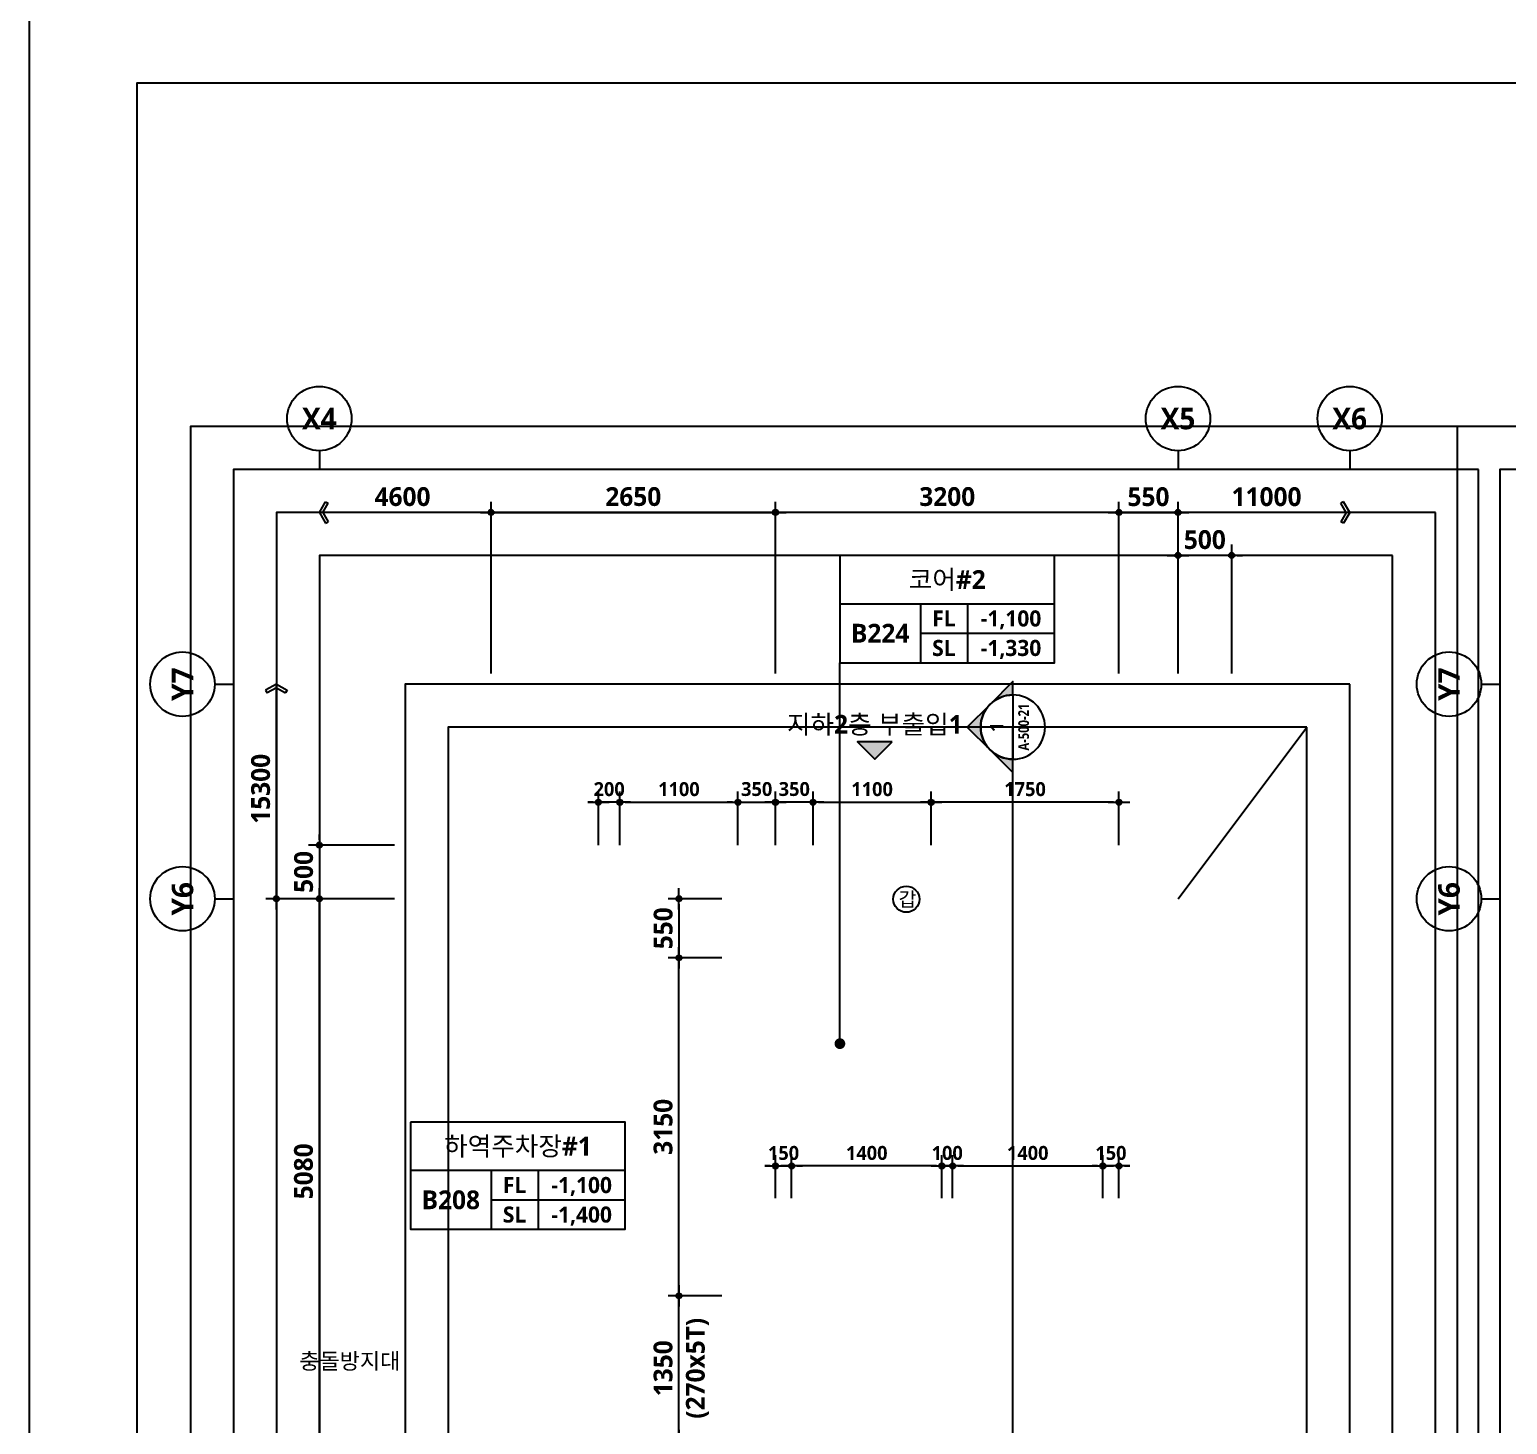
# Model space of a CAD drawing. Header units: millimetres. Extents: x -12482 to 126000, y 0 to 220200.
# Drawn here: x 0 to 13769, y 45902 to 58900 of the extents above; entities that cross this region are included whole.
import ezdxf
from ezdxf.enums import TextEntityAlignment as Align

# ---------------------------------------------------------------- set-up
doc = ezdxf.new("R2010")
doc.units = ezdxf.units.MM
doc.header["$LTSCALE"] = 60
doc.layers.get('Defpoints').update_dxf_attribs({"color": 153})
for name, color, linetype in [('A-ANNO-DIM', 4, 'Continuous'), ('A-ANNO-ENT', 1, 'Continuous'), ('A-ANNO-GRA1', 7, 'Continuous'), ('A-ANNO-LEAD', 4, 'Continuous'), ('A-ANNO-SYMB', 7, 'Continuous'), ('A-ANNO-TEXT1', 7, 'Continuous'), ('A-ANNO-TEXT2', 3, 'Continuous'), ('A-ANNO-TITL', 7, 'Continuous'), ('A-ST-AXIS-BUB', 7, 'Continuous'), ('A-ST-AXIS-DIM', 7, 'Continuous'), ('AA-MKXS', 3, 'Continuous'), ('AA-MKXX', 3, 'Continuous')]:
    doc.layers.add(name, color=color, linetype=linetype)
for name, color, linetype, plot in [('Defpoint', 161, 'Continuous', False), ('G(그리드1)', 185, 'Continuous', False), ('G(그리드2)', 235, 'Continuous', False)]:
    doc.layers.add(name, color=color, linetype=linetype, plot=plot)
doc.styles.add('2020음성 1차', font='NanumGothicBold.ttf')
doc.styles.add('SAMOO', font='romans.shx', dxfattribs={"bigfont": 'whgtxt.shx'})
doc.styles.add('SH_나눔', font='')
doc.styles.add('SH_진천_나눔', font='')
doc.styles.get('SH_나눔').set_extended_font_data('NanumGothic', bold=True)
doc.styles.get('SH_진천_나눔').set_extended_font_data('NanumGothic', bold=True)
doc.dimstyles.new('SHP 50', dxfattribs={"dimscale": 50, "dimtxt": 3.5, "dimasz": 1, "dimexe": 2, "dimexo": 2, "dimgap": 1, "dimtad": 1, "dimdec": 0, "dimzin": 0, "dimdsep": 46, "dimtxsty": 'SH_진천_나눔', "dimblk": 'DIMDOT', "dimcen": 0.09, "dimclrd": 256, "dimclre": 256, "dimclrt": 3, "dimadec": 0, "dimazin": 1, "dimtfac": 1, "dimtdec": 0, "dimtix": 1, "dimtmove": 2, "dimatfit": 0, "dimldrblk": 'DIMDOT', "dimfxl": 1, "dimtolj": 1, "dimtzin": 0, "dimlwd": -1, "dimlwe": -1, "dimarcsym": 0})
doc.dimstyles.new('SHP 50내부', dxfattribs={"dimscale": 50, "dimtxt": 2.6, "dimasz": 1, "dimexe": 2, "dimexo": 2, "dimgap": 1, "dimtad": 1, "dimdec": 0, "dimzin": 0, "dimdsep": 46, "dimtxsty": '2020음성 1차', "dimblk": 'DIMDOT', "dimcen": 0.09, "dimclrd": 256, "dimclre": 256, "dimclrt": 3, "dimadec": 0, "dimazin": 1, "dimtfac": 1, "dimtdec": 0, "dimtix": 1, "dimtmove": 2, "dimatfit": 0, "dimldrblk": 'DIMDOT', "dimfxl": 1, "dimtolj": 1, "dimtzin": 0, "dimlwd": -1, "dimlwe": -1, "dimarcsym": 0})

# ---------------------------------------------------------------- blocks, each defined once
blk = doc.blocks.new('DIMDOT')
at = {"color": 0}
blk.add_line((-2, 0), (2, 0), dxfattribs=at)
for radius in [0.5, 0.25]:
    blk.add_circle((0, 0), radius, dxfattribs=at)
blk = doc.blocks.new('*D17102')
at = {"layer": 'A-ST-AXIS-DIM'}
for p, q in [((4300, 52900), (4300, 54500)), ((4350, 54400), (6900, 54400)), ((6950, 52900), (6950, 54500))]:
    blk.add_line(p, q, dxfattribs=at)
at = {"layer": 'Defpoints', "color": 0}
for p in [(6950, 54400), (4300, 52800), (6950, 52800)]:
    blk.add_point(p, dxfattribs=at)
at = {"layer": 'A-ST-AXIS-DIM', "linetype": 'ByBlock', "xscale": 50, "yscale": 50, "zscale": 50, "rotation": 180}
blk.add_blockref('DIMDOT', (4300, 54400), dxfattribs=at)
at = {"layer": 'A-ST-AXIS-DIM', "linetype": 'ByBlock', "xscale": 50, "yscale": 50, "zscale": 50}
blk.add_blockref('DIMDOT', (6950, 54400), dxfattribs=at)
at = {"layer": 'A-ST-AXIS-DIM', "color": 3, "insert": (5625, 54547), "char_height": 175, "attachment_point": 5, "style": 'SH_진천_나눔'}
blk.add_mtext('\\A1;2650', dxfattribs=at)
blk = doc.blocks.new('A-ST-AXIS-BUB-1')
at = {"layer": 'A-ST-AXIS-BUB'}
blk.add_line((0, 350), (0, 0), dxfattribs=at)
blk.add_circle((0, 950), 600, dxfattribs=at)
blk = doc.blocks.new('arrow1')
at = {"color": 0}
for p, q in [((0, 0), (0.286, 0.501)), ((0, 0), (0.286, -0.501)), ((0.165, 0), (0.41, 0.429)), ((0.165, 0), (0.41, -0.429)), ((0.286, 0.501), (0.41, 0.43)), ((0.286, -0.501), (0.41, -0.43))]:
    blk.add_line(p, q, dxfattribs=at)
blk = doc.blocks.new('*D17103')
at = {"layer": 'A-ST-AXIS-DIM'}
for p, q in [((6950, 52900), (6950, 54500)), ((10100, 54400), (7000, 54400)), ((10150, 52900), (10150, 54500))]:
    blk.add_line(p, q, dxfattribs=at)
at = {"layer": 'Defpoints', "color": 0}
for p in [(6950, 54400), (6950, 52800), (10150, 52800)]:
    blk.add_point(p, dxfattribs=at)
at = {"layer": 'A-ST-AXIS-DIM', "linetype": 'ByBlock', "xscale": 50, "yscale": 50, "zscale": 50, "rotation": 180}
blk.add_blockref('DIMDOT', (6950, 54400), dxfattribs=at)
at = {"layer": 'A-ST-AXIS-DIM', "linetype": 'ByBlock', "xscale": 50, "yscale": 50, "zscale": 50}
blk.add_blockref('DIMDOT', (10150, 54400), dxfattribs=at)
at = {"layer": 'A-ST-AXIS-DIM', "color": 3, "insert": (8550, 54547), "char_height": 175, "attachment_point": 5, "style": 'SH_진천_나눔'}
blk.add_mtext('\\A1;3200', dxfattribs=at)
blk = doc.blocks.new('*D17104')
at = {"layer": 'A-ST-AXIS-DIM'}
for p, q in [((10150, 52900), (10150, 54500)), ((10200, 54400), (10650, 54400)), ((10700, 52900), (10700, 54500))]:
    blk.add_line(p, q, dxfattribs=at)
at = {"layer": 'Defpoints', "color": 0}
for p in [(10700, 54400), (10150, 52800), (10700, 52800)]:
    blk.add_point(p, dxfattribs=at)
at = {"layer": 'A-ST-AXIS-DIM', "linetype": 'ByBlock', "xscale": 50, "yscale": 50, "zscale": 50, "rotation": 180}
blk.add_blockref('DIMDOT', (10150, 54400), dxfattribs=at)
at = {"layer": 'A-ST-AXIS-DIM', "linetype": 'ByBlock', "xscale": 50, "yscale": 50, "zscale": 50}
blk.add_blockref('DIMDOT', (10700, 54400), dxfattribs=at)
at = {"layer": 'A-ST-AXIS-DIM', "color": 3, "insert": (10425, 54546), "char_height": 175, "attachment_point": 5, "style": 'SH_진천_나눔'}
blk.add_mtext('\\A1;550', dxfattribs=at)
blk = doc.blocks.new('*D17105')
at = {"layer": 'A-ST-AXIS-DIM'}
for p, q in [((3400, 50800), (2200, 50800)), ((2300, 50750), (2300, 38350)), ((3400, 38300), (2200, 38300))]:
    blk.add_line(p, q, dxfattribs=at)
at = {"layer": 'Defpoints', "color": 0}
for p in [(3500, 50800), (2300, 38300), (3500, 38300)]:
    blk.add_point(p, dxfattribs=at)
at = {"layer": 'A-ST-AXIS-DIM', "linetype": 'ByBlock', "xscale": 50, "yscale": 50, "zscale": 50}
for p, rotation in [((2300, 50800), 90.00000000000001), ((2300, 38300), 270)]:
    blk.add_blockref('DIMDOT', p, dxfattribs=dict(at, rotation=rotation))
at = {"layer": 'A-ST-AXIS-DIM', "color": 3, "insert": (2154, 44550), "char_height": 175, "attachment_point": 5, "rotation": 90, "style": 'SH_진천_나눔'}
blk.add_mtext('\\A1;12500', dxfattribs=at)
blk = doc.blocks.new('*D17107')
at = {"layer": 'A-ST-AXIS-DIM'}
for p, q in [((3400, 50800), (2600, 50800)), ((2700, 45770), (2700, 50750)), ((3400, 45720), (2600, 45720))]:
    blk.add_line(p, q, dxfattribs=at)
at = {"layer": 'Defpoints', "color": 0}
for p in [(2700, 50800), (3500, 50800), (3500, 45720)]:
    blk.add_point(p, dxfattribs=at)
at = {"layer": 'A-ST-AXIS-DIM', "linetype": 'ByBlock', "xscale": 50, "yscale": 50, "zscale": 50}
for p, rotation in [((2700, 50800), 90), ((2700, 45720), 270)]:
    blk.add_blockref('DIMDOT', p, dxfattribs=dict(at, rotation=rotation))
at = {"layer": 'A-ST-AXIS-DIM', "color": 3, "insert": (2553, 48260), "char_height": 175, "attachment_point": 5, "rotation": 90, "style": 'SH_진천_나눔'}
blk.add_mtext('\\A1;5080', dxfattribs=at)
blk = doc.blocks.new('갑종 TEXT100')
at = {"layer": 'A-ANNO-SYMB'}
blk.add_circle((0, 0), 243, dxfattribs=at)
at = {"layer": 'A-ANNO-TITL', "style": '2020음성 1차'}
blk.add_text('갑 ', height=266.7, dxfattribs=at).set_placement((67, 0), align=Align.MIDDLE_CENTER)
blk = doc.blocks.new('*D17652')
at = {"layer": 'A-ANNO-DIM'}
for p, q in [((7300, 51300), (7300, 51800)), ((8400, 51300), (8400, 51800)), ((7350, 51700), (8350, 51700))]:
    blk.add_line(p, q, dxfattribs=at)
at = {"layer": 'Defpoints', "color": 0}
for p in [(8400, 51700), (7300, 51200), (8400, 51200)]:
    blk.add_point(p, dxfattribs=at)
at = {"layer": 'A-ANNO-DIM', "linetype": 'ByBlock', "xscale": 50, "yscale": 50, "zscale": 50, "rotation": 180}
blk.add_blockref('DIMDOT', (7300, 51700), dxfattribs=at)
at = {"layer": 'A-ANNO-DIM', "linetype": 'ByBlock', "xscale": 50, "yscale": 50, "zscale": 50}
blk.add_blockref('DIMDOT', (8400, 51700), dxfattribs=at)
at = {"layer": 'A-ANNO-DIM', "color": 3, "insert": (7850, 51821), "char_height": 130, "attachment_point": 5, "style": '2020음성 1차'}
blk.add_mtext('\\A1;1100', dxfattribs=at)
blk = doc.blocks.new('*D17653')
at = {"layer": 'A-ANNO-DIM'}
for p, q in [((8400, 51300), (8400, 51800)), ((10150, 51300), (10150, 51800)), ((10100, 51700), (8450, 51700))]:
    blk.add_line(p, q, dxfattribs=at)
at = {"layer": 'Defpoints', "color": 0}
for p in [(8400, 51700), (8400, 51200), (10150, 51200)]:
    blk.add_point(p, dxfattribs=at)
at = {"layer": 'A-ANNO-DIM', "linetype": 'ByBlock', "xscale": 50, "yscale": 50, "zscale": 50, "rotation": 180}
blk.add_blockref('DIMDOT', (8400, 51700), dxfattribs=at)
at = {"layer": 'A-ANNO-DIM', "linetype": 'ByBlock', "xscale": 50, "yscale": 50, "zscale": 50}
blk.add_blockref('DIMDOT', (10150, 51700), dxfattribs=at)
at = {"layer": 'A-ANNO-DIM', "color": 3, "insert": (9275, 51821), "char_height": 130, "attachment_point": 5, "style": '2020음성 1차'}
blk.add_mtext('\\A1;1750', dxfattribs=at)
blk = doc.blocks.new('*D17654')
at = {"layer": 'A-ANNO-DIM'}
for p, q in [((6950, 51300), (6950, 51800)), ((7300, 51300), (7300, 51800)), ((6900, 51700), (6850, 51700)), ((7300, 51700), (6950, 51700)), ((7350, 51700), (7400, 51700))]:
    blk.add_line(p, q, dxfattribs=at)
at = {"layer": 'Defpoints', "color": 0}
for p in [(6950, 51700), (6950, 51200), (7300, 51200)]:
    blk.add_point(p, dxfattribs=at)
at = {"layer": 'A-ANNO-DIM', "linetype": 'ByBlock', "xscale": 50, "yscale": 50, "zscale": 50}
blk.add_blockref('DIMDOT', (6950, 51700), dxfattribs=at)
at = {"layer": 'A-ANNO-DIM', "linetype": 'ByBlock', "xscale": 50, "yscale": 50, "zscale": 50, "rotation": 180}
blk.add_blockref('DIMDOT', (7300, 51700), dxfattribs=at)
at = {"layer": 'A-ANNO-DIM', "color": 3, "insert": (7125, 51822), "char_height": 130, "attachment_point": 5, "style": '2020음성 1차'}
blk.add_mtext('\\A1;350', dxfattribs=at)
blk = doc.blocks.new('*D17655')
at = {"layer": 'A-ANNO-DIM'}
for p, q in [((6600, 51300), (6600, 51800)), ((6950, 51300), (6950, 51800)), ((6550, 51700), (6500, 51700)), ((6600, 51700), (6950, 51700)), ((7000, 51700), (7050, 51700))]:
    blk.add_line(p, q, dxfattribs=at)
at = {"layer": 'Defpoints', "color": 0}
for p in [(6950, 51700), (6600, 51200), (6950, 51200)]:
    blk.add_point(p, dxfattribs=at)
at = {"layer": 'A-ANNO-DIM', "linetype": 'ByBlock', "xscale": 50, "yscale": 50, "zscale": 50}
blk.add_blockref('DIMDOT', (6600, 51700), dxfattribs=at)
at = {"layer": 'A-ANNO-DIM', "linetype": 'ByBlock', "xscale": 50, "yscale": 50, "zscale": 50, "rotation": 180}
blk.add_blockref('DIMDOT', (6950, 51700), dxfattribs=at)
at = {"layer": 'A-ANNO-DIM', "color": 3, "insert": (6775, 51822), "char_height": 130, "attachment_point": 5, "style": '2020음성 1차'}
blk.add_mtext('\\A1;350', dxfattribs=at)
blk = doc.blocks.new('*D17656')
at = {"layer": 'A-ANNO-DIM'}
for p, q in [((5500, 51300), (5500, 51800)), ((6600, 51300), (6600, 51800)), ((5550, 51700), (6550, 51700))]:
    blk.add_line(p, q, dxfattribs=at)
at = {"layer": 'Defpoints', "color": 0}
for p in [(6600, 51700), (5500, 51200), (6600, 51200)]:
    blk.add_point(p, dxfattribs=at)
at = {"layer": 'A-ANNO-DIM', "linetype": 'ByBlock', "xscale": 50, "yscale": 50, "zscale": 50, "rotation": 180}
blk.add_blockref('DIMDOT', (5500, 51700), dxfattribs=at)
at = {"layer": 'A-ANNO-DIM', "linetype": 'ByBlock', "xscale": 50, "yscale": 50, "zscale": 50}
blk.add_blockref('DIMDOT', (6600, 51700), dxfattribs=at)
at = {"layer": 'A-ANNO-DIM', "color": 3, "insert": (6050, 51821), "char_height": 130, "attachment_point": 5, "style": '2020음성 1차'}
blk.add_mtext('\\A1;1100', dxfattribs=at)
blk = doc.blocks.new('*D17657')
at = {"layer": 'A-ANNO-DIM'}
for p, q in [((5300, 51300), (5300, 51800)), ((5500, 51300), (5500, 51800)), ((5250, 51700), (5200, 51700)), ((5500, 51700), (5300, 51700)), ((5550, 51700), (5600, 51700))]:
    blk.add_line(p, q, dxfattribs=at)
at = {"layer": 'Defpoints', "color": 0}
for p in [(5300, 51700), (5300, 51200), (5500, 51200)]:
    blk.add_point(p, dxfattribs=at)
at = {"layer": 'A-ANNO-DIM', "linetype": 'ByBlock', "xscale": 50, "yscale": 50, "zscale": 50}
blk.add_blockref('DIMDOT', (5300, 51700), dxfattribs=at)
at = {"layer": 'A-ANNO-DIM', "linetype": 'ByBlock', "xscale": 50, "yscale": 50, "zscale": 50, "rotation": 180}
blk.add_blockref('DIMDOT', (5500, 51700), dxfattribs=at)
at = {"layer": 'A-ANNO-DIM', "color": 3, "insert": (5400, 51821), "char_height": 130, "attachment_point": 5, "style": '2020음성 1차'}
blk.add_mtext('\\A1;200', dxfattribs=at)
blk = doc.blocks.new('*D17658')
at = {"layer": 'A-ST-AXIS-DIM'}
for p, q in [((6450, 47100), (5950, 47100)), ((6050, 45800), (6050, 47050)), ((6450, 45750), (5950, 45750))]:
    blk.add_line(p, q, dxfattribs=at)
at = {"layer": 'Defpoints', "color": 0}
for p in [(6050, 47100), (6550, 47100), (6550, 45750)]:
    blk.add_point(p, dxfattribs=at)
at = {"layer": 'A-ST-AXIS-DIM', "linetype": 'ByBlock', "xscale": 50, "yscale": 50, "zscale": 50}
for p, rotation in [((6050, 47100), 89.99999999999997), ((6050, 45750), 269.9999999999999)]:
    blk.add_blockref('DIMDOT', p, dxfattribs=dict(at, rotation=rotation))
at = {"layer": 'A-ST-AXIS-DIM', "color": 3, "char_height": 175, "attachment_point": 5, "rotation": 90, "style": 'SH_진천_나눔'}
for s, insert in [('\\A1;(270x5T)', (6222, 46425)), ('\\A1;1350', (5903, 46425))]:
    blk.add_mtext(s, dxfattribs=dict(at, insert=insert))
blk = doc.blocks.new('*D17659')
at = {"layer": 'A-ST-AXIS-DIM'}
for p, q in [((6450, 50250), (5950, 50250)), ((6050, 47150), (6050, 50200)), ((6450, 47100), (5950, 47100))]:
    blk.add_line(p, q, dxfattribs=at)
at = {"layer": 'Defpoints', "color": 0}
for p in [(6050, 50250), (6550, 50250), (6550, 47100)]:
    blk.add_point(p, dxfattribs=at)
at = {"layer": 'A-ST-AXIS-DIM', "linetype": 'ByBlock', "xscale": 50, "yscale": 50, "zscale": 50}
for p, rotation in [((6050, 50250), 89.99999999999997), ((6050, 47100), 269.9999999999999)]:
    blk.add_blockref('DIMDOT', p, dxfattribs=dict(at, rotation=rotation))
at = {"layer": 'A-ST-AXIS-DIM', "color": 3, "insert": (5903, 48675), "char_height": 175, "attachment_point": 5, "rotation": 90, "style": 'SH_진천_나눔'}
blk.add_mtext('\\A1;3150', dxfattribs=at)
blk = doc.blocks.new('*D17688')
at = {"layer": 'A-ST-AXIS-DIM'}
for p, q in [((6450, 50800), (5950, 50800)), ((6050, 50750), (6050, 50300)), ((6450, 50250), (5950, 50250))]:
    blk.add_line(p, q, dxfattribs=at)
at = {"layer": 'Defpoints', "color": 0}
for p in [(6550, 50800), (6050, 50250), (6550, 50250)]:
    blk.add_point(p, dxfattribs=at)
at = {"layer": 'A-ST-AXIS-DIM', "linetype": 'ByBlock', "xscale": 50, "yscale": 50, "zscale": 50}
for p, rotation in [((6050, 50800), 90), ((6050, 50250), 270)]:
    blk.add_blockref('DIMDOT', p, dxfattribs=dict(at, rotation=rotation))
at = {"layer": 'A-ST-AXIS-DIM', "color": 3, "insert": (5904, 50525), "char_height": 175, "attachment_point": 5, "rotation": 90, "style": 'SH_진천_나눔'}
blk.add_mtext('\\A1;550', dxfattribs=at)
blk = doc.blocks.new('*D17700')
at = {"layer": 'A-ANNO-DIM'}
for p, q in [((8500, 48010), (8500, 48410)), ((8600, 48010), (8600, 48410)), ((8450, 48310), (8400, 48310)), ((8500, 48310), (8600, 48310)), ((8650, 48310), (8700, 48310))]:
    blk.add_line(p, q, dxfattribs=at)
at = {"layer": 'Defpoints', "color": 0}
for p in [(8600, 48310), (8500, 47910), (8600, 47910)]:
    blk.add_point(p, dxfattribs=at)
at = {"layer": 'A-ANNO-DIM', "linetype": 'ByBlock', "xscale": 50, "yscale": 50, "zscale": 50}
blk.add_blockref('DIMDOT', (8500, 48310), dxfattribs=at)
at = {"layer": 'A-ANNO-DIM', "linetype": 'ByBlock', "xscale": 50, "yscale": 50, "zscale": 50, "rotation": 180}
blk.add_blockref('DIMDOT', (8600, 48310), dxfattribs=at)
at = {"layer": 'A-ANNO-DIM', "color": 3, "insert": (8550, 48431), "char_height": 130, "attachment_point": 5, "style": '2020음성 1차'}
blk.add_mtext('\\A1;100', dxfattribs=at)
blk = doc.blocks.new('*D17701')
at = {"layer": 'A-ANNO-DIM'}
for p, q in [((7100, 48010), (7100, 48410)), ((8500, 48010), (8500, 48410)), ((8450, 48310), (7150, 48310))]:
    blk.add_line(p, q, dxfattribs=at)
at = {"layer": 'Defpoints', "color": 0}
for p in [(7100, 48310), (7100, 47910), (8500, 47910)]:
    blk.add_point(p, dxfattribs=at)
at = {"layer": 'A-ANNO-DIM', "linetype": 'ByBlock', "xscale": 50, "yscale": 50, "zscale": 50, "rotation": 180}
blk.add_blockref('DIMDOT', (7100, 48310), dxfattribs=at)
at = {"layer": 'A-ANNO-DIM', "linetype": 'ByBlock', "xscale": 50, "yscale": 50, "zscale": 50}
blk.add_blockref('DIMDOT', (8500, 48310), dxfattribs=at)
at = {"layer": 'A-ANNO-DIM', "color": 3, "insert": (7800, 48431), "char_height": 130, "attachment_point": 5, "style": '2020음성 1차'}
blk.add_mtext('\\A1;1400', dxfattribs=at)
blk = doc.blocks.new('*D17702')
at = {"layer": 'A-ANNO-DIM'}
for p, q in [((6950, 48010), (6950, 48410)), ((7100, 48010), (7100, 48410)), ((6900, 48310), (6850, 48310)), ((6950, 48310), (7100, 48310)), ((7150, 48310), (7200, 48310))]:
    blk.add_line(p, q, dxfattribs=at)
at = {"layer": 'Defpoints', "color": 0}
for p in [(7100, 48310), (6950, 47910), (7100, 47910)]:
    blk.add_point(p, dxfattribs=at)
at = {"layer": 'A-ANNO-DIM', "linetype": 'ByBlock', "xscale": 50, "yscale": 50, "zscale": 50}
blk.add_blockref('DIMDOT', (6950, 48310), dxfattribs=at)
at = {"layer": 'A-ANNO-DIM', "linetype": 'ByBlock', "xscale": 50, "yscale": 50, "zscale": 50, "rotation": 180}
blk.add_blockref('DIMDOT', (7100, 48310), dxfattribs=at)
at = {"layer": 'A-ANNO-DIM', "color": 3, "insert": (7025, 48431), "char_height": 130, "attachment_point": 5, "style": '2020음성 1차'}
blk.add_mtext('\\A1;150', dxfattribs=at)
blk = doc.blocks.new('*D17703')
at = {"layer": 'A-ANNO-DIM'}
for p, q in [((8600, 48010), (8600, 48410)), ((10000, 48010), (10000, 48410)), ((8650, 48310), (9950, 48310))]:
    blk.add_line(p, q, dxfattribs=at)
at = {"layer": 'Defpoints', "color": 0}
for p in [(10000, 48310), (8600, 47910), (10000, 47910)]:
    blk.add_point(p, dxfattribs=at)
at = {"layer": 'A-ANNO-DIM', "linetype": 'ByBlock', "xscale": 50, "yscale": 50, "zscale": 50, "rotation": 180}
blk.add_blockref('DIMDOT', (8600, 48310), dxfattribs=at)
at = {"layer": 'A-ANNO-DIM', "linetype": 'ByBlock', "xscale": 50, "yscale": 50, "zscale": 50}
blk.add_blockref('DIMDOT', (10000, 48310), dxfattribs=at)
at = {"layer": 'A-ANNO-DIM', "color": 3, "insert": (9300, 48431), "char_height": 130, "attachment_point": 5, "style": '2020음성 1차'}
blk.add_mtext('\\A1;1400', dxfattribs=at)
blk = doc.blocks.new('*D17704')
at = {"layer": 'A-ANNO-DIM'}
for p, q in [((10000, 48010), (10000, 48410)), ((10150, 48010), (10150, 48410)), ((9950, 48310), (9900, 48310)), ((10150, 48310), (10000, 48310)), ((10200, 48310), (10250, 48310))]:
    blk.add_line(p, q, dxfattribs=at)
at = {"layer": 'Defpoints', "color": 0}
for p in [(10000, 48310), (10000, 47910), (10150, 47910)]:
    blk.add_point(p, dxfattribs=at)
at = {"layer": 'A-ANNO-DIM', "linetype": 'ByBlock', "xscale": 50, "yscale": 50, "zscale": 50}
blk.add_blockref('DIMDOT', (10000, 48310), dxfattribs=at)
at = {"layer": 'A-ANNO-DIM', "linetype": 'ByBlock', "xscale": 50, "yscale": 50, "zscale": 50, "rotation": 180}
blk.add_blockref('DIMDOT', (10150, 48310), dxfattribs=at)
at = {"layer": 'A-ANNO-DIM', "color": 3, "insert": (10075, 48431), "char_height": 130, "attachment_point": 5, "style": '2020음성 1차'}
blk.add_mtext('\\A1;150', dxfattribs=at)
blk = doc.blocks.new('G$C9D92D8A7')
at = {"layer": 'A-ANNO-GRA1'}
for p, q in [((0, 11), (40, 11)), ((15, 11), (15, 0)), ((23.75, 11), (23.75, 0)), ((15, 5.5), (40, 5.5))]:
    blk.add_line(p, q, dxfattribs=at)
blk.add_lwpolyline([(0, 20), (0, 0), (40, 0), (40, 20)], close=True, dxfattribs=at)
at = {"style": '2020음성 1차'}
for tag, height, p in [('실명', 3.5, (20, 15.5)), ('마감레벨', 3, (31.875, 8.25)), ('실번호', 3.5, (7.5, 5.5)), ('구조레벨', 3, (31.875, 2.75))]:
    blk.add_attdef(tag, text='', height=height, dxfattribs=at).set_placement(p, align=Align.MIDDLE_CENTER)
at = {"layer": 'A-ANNO-TEXT1', "style": 'SH_나눔'}
for s, p in [('FL', (19.375, 8.25)), ('SL', (19.375, 2.75))]:
    blk.add_text(s, height=3, dxfattribs=at).set_placement(p, align=Align.MIDDLE)
blk = doc.blocks.new('*D17725')
at = {"layer": 'A-ST-AXIS-DIM'}
for p, q in [((10650, 54000), (10600, 54000)), ((10700, 52900), (10700, 54100)), ((11200, 54000), (10700, 54000)), ((11200, 52900), (11200, 54100)), ((11250, 54000), (11300, 54000))]:
    blk.add_line(p, q, dxfattribs=at)
at = {"layer": 'Defpoints', "color": 0}
for p in [(10700, 54000), (10700, 52800), (11200, 52800)]:
    blk.add_point(p, dxfattribs=at)
at = {"layer": 'A-ST-AXIS-DIM', "linetype": 'ByBlock', "xscale": 50, "yscale": 50, "zscale": 50}
blk.add_blockref('DIMDOT', (10700, 54000), dxfattribs=at)
at = {"layer": 'A-ST-AXIS-DIM', "linetype": 'ByBlock', "xscale": 50, "yscale": 50, "zscale": 50, "rotation": 180}
blk.add_blockref('DIMDOT', (11200, 54000), dxfattribs=at)
at = {"layer": 'A-ST-AXIS-DIM', "color": 3, "insert": (10950, 54146), "char_height": 175, "attachment_point": 5, "style": 'SH_진천_나눔'}
blk.add_mtext('\\A1;500', dxfattribs=at)
blk = doc.blocks.new('*D17769')
at = {"layer": 'A-ST-AXIS-DIM'}
for p, q in [((2700, 51350), (2700, 51400)), ((3400, 51300), (2600, 51300)), ((2700, 51300), (2700, 50800)), ((3400, 50800), (2600, 50800)), ((2700, 50750), (2700, 50700))]:
    blk.add_line(p, q, dxfattribs=at)
at = {"layer": 'Defpoints', "color": 0}
for p in [(3500, 51300), (2700, 50800), (3500, 50800)]:
    blk.add_point(p, dxfattribs=at)
at = {"layer": 'A-ST-AXIS-DIM', "linetype": 'ByBlock', "xscale": 50, "yscale": 50, "zscale": 50}
for p, rotation in [((2700, 51300), 270), ((2700, 50800), 90)]:
    blk.add_blockref('DIMDOT', p, dxfattribs=dict(at, rotation=rotation))
at = {"layer": 'A-ST-AXIS-DIM', "color": 3, "insert": (2554, 51050), "char_height": 175, "attachment_point": 5, "rotation": 90, "style": 'SH_진천_나눔'}
blk.add_mtext('\\A1;500', dxfattribs=at)
blk = doc.blocks.new('*U15083')
at = {"layer": 'AA-MKXS'}
blk.add_hatch(color=3, dxfattribs=at).paths.add_polyline_path([(0, 8.49), (-4.24, 4.24, -0.414214), (4.24, 4.24)])
h = blk.add_hatch(color=3, dxfattribs=at)
h.paths.add_polyline_path([(-8.49, 0), (-6, 0, -0.198912), (-4.24, 4.24)])
h.paths.add_polyline_path([(6, 0), (8.49, 0), (4.24, 4.24, -0.198912)])
at = {"layer": 'AA-MKXS', "color": 3, "linetype": 'Continuous', "ltscale": 5}
blk.add_line((-6, 0), (6, 0), dxfattribs=at)
at = {"layer": 'AA-MKXS', "color": 3}
for points in [[(4.24, 4.24, 0.414214), (-4.24, 4.24), (0, 8.49)], [(-4.24, 4.24, 0.198912), (-6, 0), (-8.49, 0)], [(8.49, 0), (6, 0, 0.198912), (4.24, 4.24)]]:
    blk.add_lwpolyline(points, format="xyb", close=True, dxfattribs=at)
at = {"layer": 'AA-MKXS', "color": 3, "linetype": 'Continuous', "ltscale": 5}
blk.add_circle((0, 0), 6, dxfattribs=at)
at = {"layer": 'AA-MKXS', "style": 'SAMOO', "width": 0.85}
blk.add_attdef('ViewNUM', text='', height=2.5, dxfattribs=at).set_placement((0, 1), align=Align.BOTTOM_CENTER)
blk.add_attdef('SheetNUM', text='', height=2.5, dxfattribs=at).set_placement((0, -1), align=Align.TOP_CENTER)

msp = doc.modelspace()

# ---------------------------------------------------------------- hatches: boundary and pattern name
at = {"layer": 'A-ANNO-ENT'}
msp.add_hatch(color=256, dxfattribs=at).paths.add_polyline_path([(7713.7, 52261.3), (8036.3, 52261.3), (7875, 52100)])

# ---------------------------------------------------------------- linework, layer by layer
msp.add_lwpolyline([(7550, 49450), (7550, 53000)])
at = {"const_width": 50}
msp.add_lwpolyline([(7550, 49475, 1), (7550, 49425, 1)], format="xyb", close=True, dxfattribs=at)
at = {"layer": 'A-ANNO-ENT'}
msp.add_lwpolyline([(8036.3, 52261.3), (7713.7, 52261.3), (7875, 52100)], close=True, dxfattribs=at)
at = {"layer": 'A-ANNO-LEAD'}
msp.add_lwpolyline([(4050, 45970, 0, 33.3, 0), (4000, 46056.6, 0, 0, 0), (3748.4, 46492.4, 0, 0, 0), (3454.5, 46492.4, 0, 0, 0)], format="xyseb", dxfattribs=at)
at = {"layer": 'A-ST-AXIS-DIM'}
for p, q in [((4250, 54400), (2700, 54400)), ((4300, 52900), (4300, 54500)), ((10700, 52900), (10700, 54500)), ((12300, 54400), (10750, 54400)), ((2300, 50850), (2300, 52800)), ((3200, 50800), (2200, 50800))]:
    msp.add_line(p, q, dxfattribs=at)
at = {"layer": 'AA-MKXX'}
msp.add_lwpolyline([(7961.5, 36700), (7961.5, 44550), (9161.5, 44550), (9161.5, 52400)], dxfattribs=at)
at = {"layer": 'Defpoint'}
msp.add_line((10700, 50800), (11900, 52400), dxfattribs=at)
for points in [[(0, 59400), (42000, 59400), (42000, 29700), (0, 29700)], [(1000, 30700), (36500, 30700), (36500, 58400), (1000, 58400)]]:
    msp.add_lwpolyline(points, close=True, dxfattribs=at)
at = {"layer": 'G(그리드1)'}
for points in [[(13900, 55200), (1500, 55200), (1500, 33900), (13900, 33900)], [(25700, 55200), (13300, 55200), (13300, 33900), (25700, 33900)], [(13500, 54800), (1900, 54800), (1900, 35100), (13500, 35100)], [(25300, 54800), (13700, 54800), (13700, 35100), (25300, 35100)], [(13100, 54400), (2300, 54400), (2300, 35500), (13100, 35500)], [(12700, 54000), (2700, 54000), (2700, 35900), (12700, 35900)], [(12300, 52800), (3500, 52800), (3500, 36700), (12300, 36700)]]:
    msp.add_lwpolyline(points, close=True, dxfattribs=at)
at = {"layer": 'G(그리드2)'}
msp.add_lwpolyline([(11900, 52400), (3900, 52400), (3900, 37100), (11900, 37100)], close=True, dxfattribs=at)

# ---------------------------------------------------------------- block references
ref = msp.add_blockref('*U15083', (9161.5, 52400), dxfattribs=dict(xscale=-50, yscale=50, zscale=50, rotation=89.99999999999972))
ref.add_attrib('SheetNUM', 'A-500-21', dxfattribs={"layer": 'AA-MKXS', "height": 100, "rotation": 90, "style": '2020음성 1차', "width": 0.8}).set_placement((9211.5, 52400), align=Align.TOP_CENTER)
ref.add_attrib('ViewNUM', '1', dxfattribs={"layer": 'AA-MKXS', "height": 125, "rotation": 90, "style": '2020음성 1차'}).set_placement((9111.5, 52400), align=Align.BOTTOM_CENTER)
at = {"xscale": 0.5, "yscale": 0.5, "zscale": 0.5}
msp.add_blockref('갑종 TEXT100', (8169, 50795.7), dxfattribs=at)
at = {"layer": 'A-ANNO-TEXT1'}
ref = msp.add_blockref('G$C9D92D8A7', (7550, 53000), dxfattribs=dict(at, xscale=50, yscale=50, zscale=50))
ref.add_attrib('실명', '코어#2', dxfattribs={"layer": 'A-ANNO-TEXT2', "height": 175, "style": '2020음성 1차'}).set_placement((8550, 53775, 206000), align=Align.MIDDLE_CENTER)
ref.add_attrib('실번호', 'B224', dxfattribs={"layer": 'A-ANNO-TEXT2', "height": 175, "style": '2020음성 1차'}).set_placement((7925, 53275, 206000), align=Align.MIDDLE_CENTER)
ref.add_attrib('마감레벨', '-1,100', dxfattribs={"height": 150, "style": '2020음성 1차'}).set_placement((9143.7, 53412.5, 206000), align=Align.MIDDLE_CENTER)
ref.add_attrib('구조레벨', '-1,330', dxfattribs={"height": 150, "style": '2020음성 1차'}).set_placement((9143.7, 53137.5, 206000), align=Align.MIDDLE_CENTER)
ref = msp.add_blockref('G$C9D92D8A7', (3550, 47720), dxfattribs=dict(at, xscale=50, yscale=50, zscale=50))
ref.add_attrib('실명', '하역주차장#1', dxfattribs={"layer": 'A-ANNO-TEXT2', "height": 175, "style": '2020음성 1차'}).set_placement((4550, 48495, 103000), align=Align.MIDDLE_CENTER)
ref.add_attrib('실번호', 'B208', dxfattribs={"layer": 'A-ANNO-TEXT2', "height": 175, "style": '2020음성 1차'}).set_placement((3925, 47995, 103000), align=Align.MIDDLE_CENTER)
ref.add_attrib('마감레벨', '-1,100', dxfattribs={"height": 150, "style": '2020음성 1차'}).set_placement((5143.7, 48132.5, 103000), align=Align.MIDDLE_CENTER)
ref.add_attrib('구조레벨', '-1,400', dxfattribs={"height": 150, "style": '2020음성 1차'}).set_placement((5143.7, 47857.5, 103000), align=Align.MIDDLE_CENTER)
at = {"layer": 'A-ST-AXIS-BUB', "xscale": 0.5, "yscale": 0.5, "zscale": 0.5}
for p in [(2700, 54800), (10700, 54800), (12300, 54800)]:
    msp.add_blockref('A-ST-AXIS-BUB-1', p, dxfattribs=at)
at = {"layer": 'A-ST-AXIS-BUB', "xscale": 0.5, "yscale": 0.5, "zscale": 0.5, "rotation": 90}
for p in [(1900, 52800), (13700, 52800), (1900, 50800), (13700, 50800)]:
    msp.add_blockref('A-ST-AXIS-BUB-1', p, dxfattribs=at)
at = {"layer": 'A-ST-AXIS-DIM'}
for name, p, xscale, yscale, zscale, rotation in [('arrow1', (2700, 54400), -200, 200, 200, 179.9999999999859), ('DIMDOT', (10700, 54400), 50, 50, 50, 180), ('arrow1', (12300, 54400), 200, 200, 200, 180.0000000000134), ('arrow1', (2300, 52800), 200, 200, 200, 270.0000000000144), ('DIMDOT', (2300, 50800), 50, 50, 50, 270)]:
    msp.add_blockref(name, p, dxfattribs=dict(at, xscale=xscale, yscale=yscale, zscale=zscale, rotation=rotation))
at = {"layer": 'A-ST-AXIS-DIM', "xscale": 50, "yscale": 50, "zscale": 50}
msp.add_blockref('DIMDOT', (4300, 54400), dxfattribs=at)

# ---------------------------------------------------------------- texts
at = {"layer": 'A-ANNO-TEXT1', "style": 'SH_진천_나눔'}
for s, p in [('X4', (2700, 55275)), ('X5', (10700, 55275)), ('X6', (12300, 55275))]:
    msp.add_text(s, height=200, dxfattribs=at).set_placement(p, align=Align.MIDDLE_CENTER)
for s, p in [('Y7', (1425, 52800)), ('Y7', (13225, 52800)), ('Y6', (1425, 50800)), ('Y6', (13225, 50800))]:
    msp.add_text(s, height=200, rotation=90, dxfattribs=at).set_placement(p, align=Align.MIDDLE_CENTER)
msp.add_text('지하2층 부출입1', height=175, dxfattribs=at).set_placement((7875, 52428), align=Align.MIDDLE)
at = {"layer": 'A-ANNO-TEXT1', "style": '2020음성 1차'}
msp.add_text('충돌방지대', height=150, dxfattribs=at).set_placement((3454.5, 46492.4), align=Align.MIDDLE_RIGHT)
at = {"layer": 'A-ST-AXIS-DIM', "color": 3, "char_height": 175, "attachment_point": 5, "style": 'SH_진천_나눔'}
for s, insert in [('\\A1;4600', (3475, 54546.6)), ('\\A1;11000', (11525, 54546))]:
    msp.add_mtext(s, dxfattribs=dict(at, insert=insert))
at = {"layer": 'A-ST-AXIS-DIM', "color": 3, "insert": (2153.4, 51825), "char_height": 175, "attachment_point": 5, "rotation": 90, "style": 'SH_진천_나눔'}
msp.add_mtext('\\A1;15300', dxfattribs=at)

# ---------------------------------------------------------------- dimensions: what is measured, and where the dimension line sits
at = {"layer": 'A-ANNO-DIM'}
for base, p1, p2, angle, picture, middle in [((5300, 51700), (5500, 51200), (5300, 51200), 180, '*D17657', (5400, 51821.5)), ((6600, 51700), (5500, 51200), (6600, 51200), 0, '*D17656', (6050, 51821.3)), ((6950, 51700), (6600, 51200), (6950, 51200), 0, '*D17655', (6775, 51821.7)), ((6950, 51700), (7300, 51200), (6950, 51200), 180, '*D17654', (7125, 51821.7)), ((8400, 51700), (7300, 51200), (8400, 51200), 0, '*D17652', (7850, 51821.3)), ((8400, 51700), (10150, 51200), (8400, 51200), 180, '*D17653', (9275, 51821.5)), ((7100, 48310), (8500, 47910), (7100, 47910), 180, '*D17701', (7800, 48431.3)), ((10000, 48310), (10150, 47910), (10000, 47910), 180, '*D17704', (10075, 48431.5))]:
    dim = msp.add_linear_dim(base=base, p1=p1, p2=p2, angle=angle, dimstyle='SHP 50내부', override={"dimtxsty": '2020음성 1차', "dimldrblk": 'DIMDOT'}, dxfattribs=at)
    dim.commit()
    dim.dimension.update_dxf_attribs({"geometry": picture, "text_midpoint": middle})
for base, p1, p2, picture, middle in [((7100, 48310), (6950, 47910), (7100, 47910), '*D17702', (7025, 48431.5)), ((8600, 48310), (8500, 47910), (8600, 47910), '*D17700', (8550, 48431.3)), ((10000, 48310), (8600, 47910), (10000, 47910), '*D17703', (9300, 48431.3))]:
    dim = msp.add_linear_dim(base=base, p1=p1, p2=p2, dimstyle='SHP 50내부', override={"dimtxsty": '2020음성 1차', "dimldrblk": 'DIMDOT'}, dxfattribs=at)
    dim.commit()
    dim.dimension.update_dxf_attribs({"geometry": picture, "text_midpoint": middle})
at = {"layer": 'A-ST-AXIS-DIM'}
dim = msp.add_linear_dim(base=(6950, 54400), p1=(4300, 52800), p2=(6950, 52800), dimstyle='SHP 50', dxfattribs=at)
dim.commit()
dim.dimension.update_dxf_attribs({"geometry": '*D17102', "text_midpoint": (5625, 54546.6)})
for base, p1, p2, angle, picture, middle in [((6950, 54400), (10150, 52800), (6950, 52800), 180, '*D17103', (8550, 54546.6)), ((10700, 54400), (10150, 52800), (10700, 52800), 0, '*D17104', (10425, 54546.2)), ((10700, 54000), (11200, 52800), (10700, 52800), 180, '*D17725', (10950, 54146.2)), ((2700, 50800), (3500, 51300), (3500, 50800), 270, '*D17769', (2553.8, 51050)), ((2300, 38300), (3500, 50800), (3500, 38300), 270, '*D17105', (2153.6, 44550)), ((2700, 50800), (3500, 45720), (3500, 50800), 90, '*D17107', (2553.4, 48260))]:
    dim = msp.add_linear_dim(base=base, p1=p1, p2=p2, angle=angle, dimstyle='SHP 50', dxfattribs=at)
    dim.commit()
    dim.dimension.update_dxf_attribs({"geometry": picture, "text_midpoint": middle})
for p1, angle, picture, middle in [((6550, 50800), 90, '*D17688', (5903.8, 50525)), ((6550, 47100), 270, '*D17659', (5903.4, 48675))]:
    dim = msp.add_linear_dim(base=(6050, 50250), p1=p1, p2=(6550, 50250), angle=angle, dimstyle='SHP 50', override={"dimtxsty": 'SH_진천_나눔', "dimldrblk": 'DIMDOT'}, dxfattribs=at)
    dim.commit()
    dim.dimension.update_dxf_attribs({"geometry": picture, "text_midpoint": middle})
dim = msp.add_linear_dim(base=(6050, 47100), p1=(6550, 45750), p2=(6550, 47100), angle=270, text='<>\\X(270x5T)', dimstyle='SHP 50', override={"dimtxsty": 'SH_진천_나눔', "dimldrblk": 'DIMDOT'}, dxfattribs=at)
dim.commit()
dim.dimension.update_dxf_attribs({"geometry": '*D17658', "text_midpoint": (6050, 46425)})

doc.saveas('drawing.dxf')
